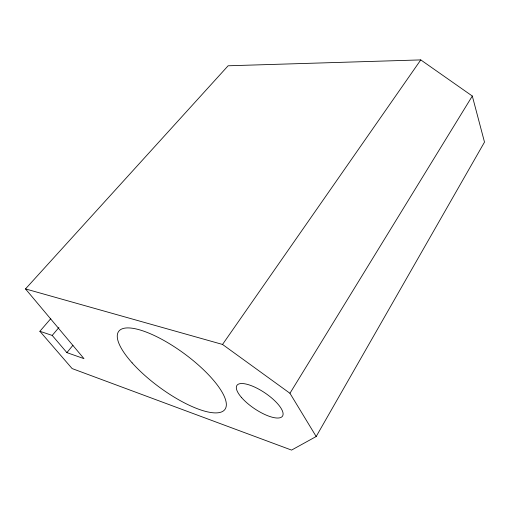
<?xml version="1.0" encoding="UTF-8"?>
<svg xmlns="http://www.w3.org/2000/svg" width="510" height="510" viewBox="0 0 510 510"><rect width="100%" height="100%" fill="white"/><g stroke="black" fill="none" stroke-linecap="round" stroke-linejoin="round"><path stroke-width="0.76" d="M39.882 331.283L72.108 368.564L291.561 450.094L316.181 436.515L484.5 142.118L472.311 96.039L420.769 59.906L228.129 65.784L25.5 288.921L83.984 358.645L66.893 352.62L52.211 335.427L39.882 331.283L50.79 318.642M316.181 436.515L289.948 393.28L472.311 96.039M25.5 288.921L222.532 344.448L420.769 59.906M66.893 352.62L72.949 345.27M52.211 335.427L58.899 327.547M222.532 344.448L289.948 393.28M132.115 362.846A65.911 20.891 36.3 0 0 224.088 410.359A65.911 20.891 36.3 0 0 159.254 337.971A65.911 20.891 36.3 0 0 132.115 362.846M241.612 397.609A27.495 9.454 34 0 0 281.616 417.04A27.495 9.454 34 0 0 255.905 387.676A27.495 9.454 34 0 0 241.612 397.609"/></g></svg>
